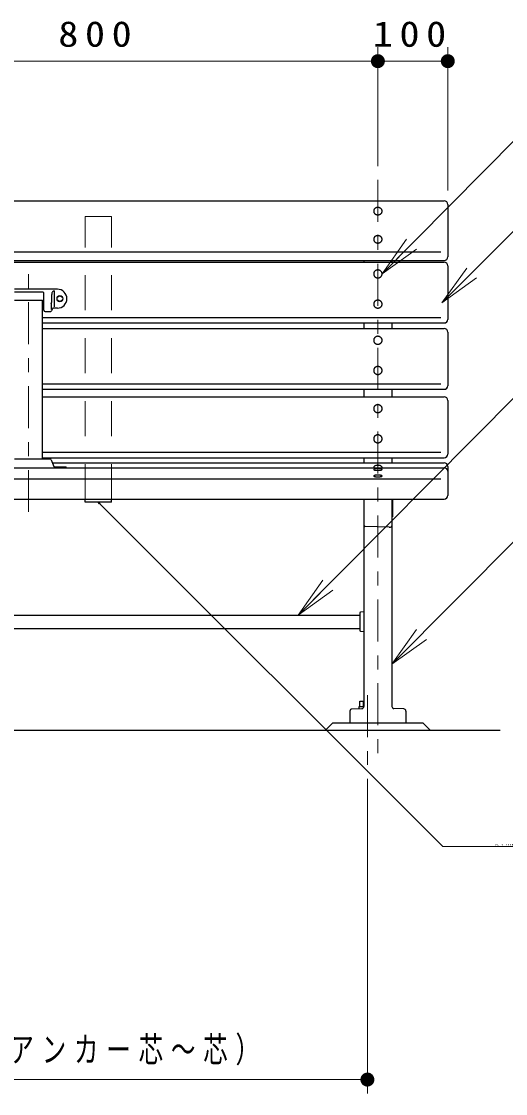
# Model space of a CAD drawing. Units: millimetres on the paper, scale 1:20. Extents: x -365 to 0, y 0 to 257.
# Drawn here: x -242.3 to -207.7, y 85.4 to 162.1 of the extents above; entities that cross this region are included whole.
import ezdxf

# ---------------------------------------------------------------- set-up
doc = ezdxf.new("R2010")
doc.units = ezdxf.units.MM
doc.linetypes.add('USER1', pattern=[4.5, 2.5, -2])
doc.linetypes.add('USER2', pattern=[6, 3, -1, 1, -1])
doc.layers.add('LY_1', color=7, linetype='Continuous', lineweight=25)
doc.styles.add('ＭＳ ゴシック', font='')
doc.styles.get('ＭＳ ゴシック').set_extended_font_data('MS Gothic')

# ---------------------------------------------------------------- blocks, each defined once
blk = doc.blocks.new('filled_dot')
at = {"color": 0, "linetype": 'Continuous', "lineweight": -2, "const_width": 1.25}
blk.add_lwpolyline([(-0.625, 0, 1), (0.625, 0, 1)], format="xyb", close=True, dxfattribs=at)

msp = doc.modelspace()

# ---------------------------------------------------------------- linework, layer by layer
at = {"layer": 'LY_1', "lineweight": 13}
for p, q in [((-216.846, 151.776), (-216.846, 160.276)), ((-211.846, 150.026), (-211.846, 160.276)), ((-256.846, 159.276), (-216.846, 159.276)), ((-216.846, 159.276), (-211.846, 159.276)), ((-216.546, 144.056), (-214.789, 146.539)), ((-216.546, 144.056), (-214.434, 146.187)), ((-214.079, 145.835), (-216.546, 144.056)), ((-212.259, 141.999), (-210.491, 144.474)), ((-212.259, 141.999), (-210.138, 144.12)), ((-209.784, 143.767), (-212.259, 141.999)), ((-222.547, 119.662), (-220.789, 122.143)), ((-222.547, 119.662), (-220.434, 121.791)), ((-220.079, 121.439), (-222.547, 119.662)), ((-215.846, 116.143), (-214.084, 118.622)), ((-215.846, 116.143), (-213.73, 118.269)), ((-213.375, 117.917), (-215.846, 116.143)), ((-217.596, 107.935), (-217.596, 85.435)), ((-217.596, 86.435), (-256.096, 86.435))]:
    msp.add_line(p, q, dxfattribs=at)
at = {"layer": 'LY_1', "linetype": 'USER2', "lineweight": 13}
for p, q in [((-216.846, 150.776), (-216.846, 108.845)), ((-241.846, 127.034), (-241.846, 144.56)), ((-217.596, 113.935), (-217.596, 108.935))]:
    msp.add_line(p, q, dxfattribs=at)
at = {"layer": 'LY_1'}
for p, q in [((-301.596, 149.276), (-212.096, 149.276)), ((-211.846, 149.026), (-211.846, 145.273)), ((-301.596, 145.023), (-212.096, 145.023)), ((-301.346, 145.637), (-212.346, 145.637)), ((-217.846, 145.023), (-217.846, 144.893)), ((-215.846, 145.023), (-215.846, 144.893)), ((-301.596, 144.893), (-212.096, 144.893)), ((-211.846, 144.643), (-211.846, 140.8)), ((-239.771, 142.962), (-242.846, 142.962)), ((-240.8, 142.754), (-242.846, 142.754)), ((-240.75, 141.462), (-240.75, 142.704)), ((-240.014, 142.85), (-240.014, 141.713)), ((-242.846, 142.192), (-240.846, 142.192)), ((-240.846, 130.822), (-240.846, 142.192)), ((-240.21, 141.937), (-240.21, 141.52)), ((-240.65, 141.362), (-240.293, 141.362)), ((-240.108, 141.599), (-240.205, 141.415)), ((-239.771, 141.612), (-240.086, 141.612)), ((-240.846, 140.94), (-212.346, 140.94)), ((-240.846, 140.55), (-212.096, 140.55)), ((-217.846, 140.55), (-217.846, 140.147)), ((-215.846, 140.55), (-215.846, 140.147)), ((-240.846, 140.147), (-212.096, 140.147)), ((-211.846, 139.897), (-211.846, 136.054)), ((-240.846, 136.194), (-212.346, 136.194)), ((-240.846, 135.804), (-212.096, 135.804)), ((-217.846, 135.804), (-217.846, 135.258)), ((-215.846, 135.804), (-215.846, 135.258)), ((-240.846, 135.258), (-212.096, 135.258)), ((-211.846, 135.008), (-211.846, 131.165)), ((-240.846, 131.305), (-212.346, 131.305)), ((-242.846, 130.822), (-240.302, 130.822)), ((-240.846, 130.915), (-212.096, 130.915)), ((-240.208, 130.757), (-240.027, 130.279)), ((-240.128, 130.545), (-212.096, 130.545)), ((-217.846, 130.915), (-217.846, 130.545)), ((-215.846, 130.915), (-215.846, 130.545)), ((-301.596, 130.189), (-212.096, 130.189)), ((-239.207, 130.247), (-239.98, 130.247)), ((-211.846, 130.295), (-211.846, 128.209)), ((-301.346, 129.398), (-212.346, 129.398)), ((-301.596, 127.959), (-212.096, 127.959)), ((-237.796, 127.734), (-237.796, 127.959)), ((-235.896, 127.734), (-237.796, 127.734)), ((-236.846, 127.734), (-236.74, 127.628)), ((-236.846, 127.734), (-236.722, 127.645)), ((-236.758, 127.61), (-236.846, 127.734)), ((-235.896, 127.734), (-235.896, 127.959)), ((-217.846, 127.959), (-217.846, 113.119)), ((-215.846, 127.959), (-215.846, 113.119)), ((-215.796, 127.959), (-215.796, 126.685)), ((-215.796, 126.685), (-215.846, 126.683)), ((-216.046, 125.935), (-217.75, 126.003)), ((-216.046, 125.935), (-215.942, 125.939)), ((-255.546, 119.662), (-218.146, 119.662)), ((-218.146, 119.815), (-218.146, 118.555)), ((-217.846, 119.891), (-218.101, 119.864)), ((-255.546, 118.707), (-218.146, 118.707)), ((-218.101, 118.505), (-217.846, 118.478)), ((-218.144, 113.11), (-218.144, 113.51)), ((-218.144, 113.51), (-217.846, 113.51)), ((-217.87, 113.11), (-217.87, 113.51)), ((-218.846, 112.79), (-218.846, 111.935)), ((-218.702, 112.94), (-217.99, 112.969)), ((-218.196, 112.961), (-218.196, 113.11)), ((-218.196, 113.11), (-217.846, 113.11)), ((-214.99, 112.94), (-215.702, 112.969)), ((-214.846, 112.79), (-214.846, 111.935)), ((-293.096, 111.435), (-208.096, 111.435)), ((-220.096, 111.934), (-220.596, 111.435)), ((-213.596, 111.935), (-220.096, 111.935)), ((-213.596, 111.935), (-213.096, 111.435))]:
    msp.add_line(p, q, dxfattribs=at)
at = {"layer": 'LY_1', "linetype": 'USER1', "lineweight": 13}
for p, q in [((-235.896, 148.155), (-237.796, 148.155)), ((-237.796, 127.959), (-237.796, 148.155)), ((-235.896, 127.959), (-235.896, 148.155))]:
    msp.add_line(p, q, dxfattribs=at)
at = {"layer": 'LY_1', "lineweight": 13}
for points in [[(-216.546, 144.056), (-206.88, 153.81), (-158.828, 153.81)], [(-212.259, 141.999), (-206.956, 147.302), (-167.936, 147.302)], [(-222.547, 119.662), (-206.88, 135.444), (-173.674, 135.444)], [(-236.846, 127.734), (-212.21, 103.098), (-206.905, 103.098)], [(-215.846, 116.143), (-206.777, 125.258), (-173.468, 125.258)]]:
    msp.add_lwpolyline(points, dxfattribs=at)
at = {"layer": 'LY_1'}
for points in [[(-216.546, 148.55), (-216.547, 148.573), (-216.55, 148.596), (-216.556, 148.619), (-216.564, 148.642), (-216.574, 148.663), (-216.586, 148.684), (-216.6, 148.704), (-216.616, 148.723), (-216.634, 148.74), (-216.653, 148.756), (-216.674, 148.77), (-216.696, 148.783), (-216.719, 148.793), (-216.743, 148.802), (-216.768, 148.809), (-216.794, 148.815), (-216.82, 148.818), (-216.846, 148.819), (-216.872, 148.818), (-216.898, 148.815), (-216.924, 148.809), (-216.949, 148.802), (-216.973, 148.793), (-216.996, 148.783), (-217.018, 148.77), (-217.039, 148.756), (-217.058, 148.74), (-217.076, 148.723), (-217.092, 148.704), (-217.106, 148.684), (-217.118, 148.663), (-217.128, 148.642), (-217.136, 148.619), (-217.141, 148.596), (-217.145, 148.573), (-217.146, 148.55), (-217.145, 148.526), (-217.141, 148.503), (-217.136, 148.48), (-217.128, 148.458), (-217.118, 148.436), (-217.106, 148.415), (-217.092, 148.395), (-217.076, 148.377), (-217.058, 148.36), (-217.039, 148.344), (-217.018, 148.329), (-216.996, 148.317), (-216.973, 148.306), (-216.949, 148.297), (-216.924, 148.29), (-216.898, 148.285), (-216.872, 148.282), (-216.846, 148.281), (-216.82, 148.282), (-216.794, 148.285), (-216.768, 148.29), (-216.743, 148.297), (-216.719, 148.306), (-216.696, 148.317), (-216.674, 148.329), (-216.653, 148.344), (-216.634, 148.36), (-216.616, 148.377), (-216.6, 148.395), (-216.586, 148.415), (-216.574, 148.436), (-216.564, 148.458), (-216.556, 148.48), (-216.55, 148.503), (-216.547, 148.526)], [(-216.546, 146.533), (-216.547, 146.557), (-216.55, 146.58), (-216.556, 146.603), (-216.564, 146.625), (-216.574, 146.647), (-216.586, 146.668), (-216.6, 146.687), (-216.616, 146.706), (-216.634, 146.723), (-216.653, 146.739), (-216.674, 146.753), (-216.696, 146.766), (-216.719, 146.777), (-216.743, 146.786), (-216.768, 146.793), (-216.794, 146.798), (-216.82, 146.801), (-216.846, 146.802), (-216.872, 146.801), (-216.898, 146.798), (-216.924, 146.793), (-216.949, 146.786), (-216.973, 146.777), (-216.996, 146.766), (-217.018, 146.753), (-217.039, 146.739), (-217.058, 146.723), (-217.076, 146.706), (-217.092, 146.687), (-217.106, 146.668), (-217.118, 146.647), (-217.128, 146.625), (-217.136, 146.603), (-217.141, 146.58), (-217.145, 146.557), (-217.146, 146.533), (-217.145, 146.51), (-217.141, 146.486), (-217.136, 146.464), (-217.128, 146.441), (-217.118, 146.419), (-217.106, 146.399), (-217.092, 146.379), (-217.076, 146.36), (-217.058, 146.343), (-217.039, 146.327), (-217.018, 146.313), (-216.996, 146.3), (-216.973, 146.289), (-216.949, 146.28), (-216.924, 146.273), (-216.898, 146.268), (-216.872, 146.265), (-216.846, 146.264), (-216.82, 146.265), (-216.794, 146.268), (-216.768, 146.273), (-216.743, 146.28), (-216.719, 146.289), (-216.696, 146.3), (-216.674, 146.313), (-216.653, 146.327), (-216.634, 146.343), (-216.616, 146.36), (-216.6, 146.379), (-216.586, 146.399), (-216.574, 146.419), (-216.564, 146.441), (-216.556, 146.464), (-216.55, 146.486), (-216.547, 146.51)], [(-216.546, 144.056), (-216.547, 144.081), (-216.55, 144.106), (-216.556, 144.13), (-216.564, 144.154), (-216.574, 144.178), (-216.586, 144.2), (-216.6, 144.221), (-216.616, 144.241), (-216.634, 144.259), (-216.653, 144.276), (-216.674, 144.292), (-216.696, 144.305), (-216.719, 144.317), (-216.743, 144.326), (-216.768, 144.334), (-216.794, 144.339), (-216.82, 144.343), (-216.846, 144.344), (-216.872, 144.343), (-216.898, 144.339), (-216.924, 144.334), (-216.949, 144.326), (-216.973, 144.317), (-216.996, 144.305), (-217.018, 144.292), (-217.039, 144.276), (-217.058, 144.259), (-217.076, 144.241), (-217.092, 144.221), (-217.106, 144.2), (-217.118, 144.178), (-217.128, 144.154), (-217.136, 144.13), (-217.141, 144.106), (-217.145, 144.081), (-217.146, 144.056), (-217.145, 144.031), (-217.141, 144.006), (-217.136, 143.982), (-217.128, 143.958), (-217.118, 143.934), (-217.106, 143.912), (-217.092, 143.891), (-217.076, 143.871), (-217.058, 143.853), (-217.039, 143.836), (-217.018, 143.82), (-216.996, 143.807), (-216.973, 143.795), (-216.949, 143.786), (-216.924, 143.778), (-216.898, 143.773), (-216.872, 143.769), (-216.846, 143.768), (-216.82, 143.769), (-216.794, 143.773), (-216.768, 143.778), (-216.743, 143.786), (-216.719, 143.795), (-216.696, 143.807), (-216.674, 143.82), (-216.653, 143.836), (-216.634, 143.853), (-216.616, 143.871), (-216.6, 143.891), (-216.586, 143.912), (-216.574, 143.934), (-216.564, 143.958), (-216.556, 143.982), (-216.55, 144.006), (-216.547, 144.031)], [(-216.546, 141.899), (-216.547, 141.924), (-216.55, 141.949), (-216.556, 141.973), (-216.564, 141.997), (-216.574, 142.02), (-216.586, 142.043), (-216.6, 142.064), (-216.616, 142.084), (-216.634, 142.102), (-216.653, 142.119), (-216.674, 142.134), (-216.696, 142.148), (-216.719, 142.159), (-216.743, 142.169), (-216.768, 142.177), (-216.794, 142.182), (-216.82, 142.185), (-216.846, 142.186), (-216.872, 142.185), (-216.898, 142.182), (-216.924, 142.177), (-216.949, 142.169), (-216.973, 142.159), (-216.996, 142.148), (-217.018, 142.134), (-217.039, 142.119), (-217.058, 142.102), (-217.076, 142.084), (-217.092, 142.064), (-217.106, 142.043), (-217.118, 142.02), (-217.128, 141.997), (-217.136, 141.973), (-217.141, 141.949), (-217.145, 141.924), (-217.146, 141.899), (-217.145, 141.874), (-217.141, 141.849), (-217.136, 141.824), (-217.128, 141.8), (-217.118, 141.777), (-217.106, 141.755), (-217.092, 141.734), (-217.076, 141.714), (-217.058, 141.695), (-217.039, 141.678), (-217.018, 141.663), (-216.996, 141.65), (-216.973, 141.638), (-216.949, 141.629), (-216.924, 141.621), (-216.898, 141.616), (-216.872, 141.612), (-216.846, 141.611), (-216.82, 141.612), (-216.794, 141.616), (-216.768, 141.621), (-216.743, 141.629), (-216.719, 141.638), (-216.696, 141.65), (-216.674, 141.663), (-216.653, 141.678), (-216.634, 141.695), (-216.616, 141.714), (-216.6, 141.734), (-216.586, 141.755), (-216.574, 141.777), (-216.564, 141.8), (-216.556, 141.824), (-216.55, 141.849), (-216.547, 141.874)], [(-216.546, 139.31), (-216.547, 139.335), (-216.55, 139.36), (-216.556, 139.385), (-216.564, 139.409), (-216.574, 139.432), (-216.586, 139.454), (-216.6, 139.475), (-216.616, 139.495), (-216.634, 139.514), (-216.653, 139.531), (-216.674, 139.546), (-216.696, 139.559), (-216.719, 139.571), (-216.743, 139.58), (-216.768, 139.588), (-216.794, 139.593), (-216.82, 139.597), (-216.846, 139.598), (-216.872, 139.597), (-216.898, 139.593), (-216.924, 139.588), (-216.949, 139.58), (-216.973, 139.571), (-216.996, 139.559), (-217.018, 139.546), (-217.039, 139.531), (-217.058, 139.514), (-217.076, 139.495), (-217.092, 139.475), (-217.106, 139.454), (-217.118, 139.432), (-217.128, 139.409), (-217.136, 139.385), (-217.141, 139.36), (-217.145, 139.335), (-217.146, 139.31), (-217.145, 139.285), (-217.141, 139.26), (-217.136, 139.236), (-217.128, 139.212), (-217.118, 139.189), (-217.106, 139.166), (-217.092, 139.145), (-217.076, 139.125), (-217.058, 139.107), (-217.039, 139.09), (-217.018, 139.075), (-216.996, 139.061), (-216.973, 139.05), (-216.949, 139.04), (-216.924, 139.032), (-216.898, 139.027), (-216.872, 139.024), (-216.846, 139.023), (-216.82, 139.024), (-216.794, 139.027), (-216.768, 139.032), (-216.743, 139.04), (-216.719, 139.05), (-216.696, 139.061), (-216.674, 139.075), (-216.653, 139.09), (-216.634, 139.107), (-216.616, 139.125), (-216.6, 139.145), (-216.586, 139.166), (-216.574, 139.189), (-216.564, 139.212), (-216.556, 139.236), (-216.55, 139.26), (-216.547, 139.285)], [(-216.546, 137.153), (-216.547, 137.178), (-216.55, 137.203), (-216.556, 137.227), (-216.564, 137.251), (-216.574, 137.275), (-216.586, 137.297), (-216.6, 137.318), (-216.616, 137.338), (-216.634, 137.356), (-216.653, 137.373), (-216.674, 137.389), (-216.696, 137.402), (-216.719, 137.414), (-216.743, 137.423), (-216.768, 137.431), (-216.794, 137.436), (-216.82, 137.439), (-216.846, 137.441), (-216.872, 137.439), (-216.898, 137.436), (-216.924, 137.431), (-216.949, 137.423), (-216.973, 137.414), (-216.996, 137.402), (-217.018, 137.389), (-217.039, 137.373), (-217.058, 137.356), (-217.076, 137.338), (-217.092, 137.318), (-217.106, 137.297), (-217.118, 137.275), (-217.128, 137.251), (-217.136, 137.227), (-217.141, 137.203), (-217.145, 137.178), (-217.146, 137.153), (-217.145, 137.128), (-217.141, 137.103), (-217.136, 137.079), (-217.128, 137.055), (-217.118, 137.031), (-217.106, 137.009), (-217.092, 136.988), (-217.076, 136.968), (-217.058, 136.95), (-217.039, 136.933), (-217.018, 136.917), (-216.996, 136.904), (-216.973, 136.892), (-216.949, 136.883), (-216.924, 136.875), (-216.898, 136.87), (-216.872, 136.866), (-216.846, 136.865), (-216.82, 136.866), (-216.794, 136.87), (-216.768, 136.875), (-216.743, 136.883), (-216.719, 136.892), (-216.696, 136.904), (-216.674, 136.917), (-216.653, 136.933), (-216.634, 136.95), (-216.616, 136.968), (-216.6, 136.988), (-216.586, 137.009), (-216.574, 137.031), (-216.564, 137.055), (-216.556, 137.079), (-216.55, 137.103), (-216.547, 137.128)], [(-216.546, 134.421), (-216.547, 134.446), (-216.55, 134.47), (-216.556, 134.495), (-216.564, 134.519), (-216.574, 134.542), (-216.586, 134.564), (-216.6, 134.585), (-216.616, 134.605), (-216.634, 134.624), (-216.653, 134.641), (-216.674, 134.656), (-216.696, 134.67), (-216.719, 134.681), (-216.743, 134.691), (-216.768, 134.698), (-216.794, 134.704), (-216.82, 134.707), (-216.846, 134.708), (-216.872, 134.707), (-216.898, 134.704), (-216.924, 134.698), (-216.949, 134.691), (-216.973, 134.681), (-216.996, 134.67), (-217.018, 134.656), (-217.039, 134.641), (-217.058, 134.624), (-217.076, 134.605), (-217.092, 134.585), (-217.106, 134.564), (-217.118, 134.542), (-217.128, 134.519), (-217.136, 134.495), (-217.141, 134.47), (-217.145, 134.446), (-217.146, 134.421), (-217.145, 134.395), (-217.141, 134.371), (-217.136, 134.346), (-217.128, 134.322), (-217.118, 134.299), (-217.106, 134.277), (-217.092, 134.256), (-217.076, 134.236), (-217.058, 134.217), (-217.039, 134.2), (-217.018, 134.185), (-216.996, 134.171), (-216.973, 134.16), (-216.949, 134.15), (-216.924, 134.143), (-216.898, 134.137), (-216.872, 134.134), (-216.846, 134.133), (-216.82, 134.134), (-216.794, 134.137), (-216.768, 134.143), (-216.743, 134.15), (-216.719, 134.16), (-216.696, 134.171), (-216.674, 134.185), (-216.653, 134.2), (-216.634, 134.217), (-216.616, 134.236), (-216.6, 134.256), (-216.586, 134.277), (-216.574, 134.299), (-216.564, 134.322), (-216.556, 134.346), (-216.55, 134.371), (-216.547, 134.395)], [(-216.546, 132.263), (-216.547, 132.288), (-216.55, 132.313), (-216.556, 132.338), (-216.564, 132.362), (-216.574, 132.385), (-216.586, 132.407), (-216.6, 132.428), (-216.616, 132.448), (-216.634, 132.467), (-216.653, 132.484), (-216.674, 132.499), (-216.696, 132.512), (-216.719, 132.524), (-216.743, 132.534), (-216.768, 132.541), (-216.794, 132.547), (-216.82, 132.55), (-216.846, 132.551), (-216.872, 132.55), (-216.898, 132.547), (-216.924, 132.541), (-216.949, 132.534), (-216.973, 132.524), (-216.996, 132.512), (-217.018, 132.499), (-217.039, 132.484), (-217.058, 132.467), (-217.076, 132.448), (-217.092, 132.428), (-217.106, 132.407), (-217.118, 132.385), (-217.128, 132.362), (-217.136, 132.338), (-217.141, 132.313), (-217.145, 132.288), (-217.146, 132.263), (-217.145, 132.238), (-217.141, 132.213), (-217.136, 132.189), (-217.128, 132.165), (-217.118, 132.142), (-217.106, 132.119), (-217.092, 132.098), (-217.076, 132.078), (-217.058, 132.06), (-217.039, 132.043), (-217.018, 132.028), (-216.996, 132.014), (-216.973, 132.003), (-216.949, 131.993), (-216.924, 131.985), (-216.898, 131.98), (-216.872, 131.977), (-216.846, 131.976), (-216.82, 131.977), (-216.794, 131.98), (-216.768, 131.985), (-216.743, 131.993), (-216.719, 132.003), (-216.696, 132.014), (-216.674, 132.028), (-216.653, 132.043), (-216.634, 132.06), (-216.616, 132.078), (-216.6, 132.098), (-216.586, 132.119), (-216.574, 132.142), (-216.564, 132.165), (-216.556, 132.189), (-216.55, 132.213), (-216.547, 132.238)], [(-216.546, 130.074), (-216.547, 130.079), (-216.55, 130.085), (-216.556, 130.09), (-216.564, 130.095), (-216.574, 130.1), (-216.586, 130.105), (-216.6, 130.11), (-216.616, 130.114), (-216.634, 130.118), (-216.653, 130.122), (-216.674, 130.125), (-216.696, 130.128), (-216.719, 130.13), (-216.743, 130.132), (-216.768, 130.134), (-216.794, 130.135), (-216.82, 130.136), (-216.846, 130.136), (-216.872, 130.136), (-216.898, 130.135), (-216.924, 130.134), (-216.949, 130.132), (-216.973, 130.13), (-216.996, 130.128), (-217.018, 130.125), (-217.039, 130.122), (-217.058, 130.118), (-217.076, 130.114), (-217.092, 130.11), (-217.106, 130.105), (-217.118, 130.1), (-217.128, 130.095), (-217.136, 130.09), (-217.141, 130.085), (-217.145, 130.079), (-217.146, 130.074), (-217.145, 130.068), (-217.141, 130.063), (-217.136, 130.058), (-217.128, 130.052), (-217.118, 130.047), (-217.106, 130.043), (-217.092, 130.038), (-217.076, 130.034), (-217.058, 130.03), (-217.039, 130.026), (-217.018, 130.023), (-216.996, 130.02), (-216.973, 130.017), (-216.949, 130.015), (-216.924, 130.013), (-216.898, 130.012), (-216.872, 130.012), (-216.846, 130.011), (-216.82, 130.012), (-216.794, 130.012), (-216.768, 130.013), (-216.743, 130.015), (-216.719, 130.017), (-216.696, 130.02), (-216.674, 130.023), (-216.653, 130.026), (-216.634, 130.03), (-216.616, 130.034), (-216.6, 130.038), (-216.586, 130.043), (-216.574, 130.047), (-216.564, 130.052), (-216.556, 130.058), (-216.55, 130.063), (-216.547, 130.068)], [(-216.546, 129.606), (-216.547, 129.611), (-216.55, 129.617), (-216.556, 129.622), (-216.564, 129.627), (-216.574, 129.632), (-216.586, 129.637), (-216.6, 129.642), (-216.616, 129.646), (-216.634, 129.65), (-216.653, 129.654), (-216.674, 129.657), (-216.696, 129.66), (-216.719, 129.662), (-216.743, 129.665), (-216.768, 129.666), (-216.794, 129.667), (-216.82, 129.668), (-216.846, 129.668), (-216.872, 129.668), (-216.898, 129.667), (-216.924, 129.666), (-216.949, 129.665), (-216.973, 129.662), (-216.996, 129.66), (-217.018, 129.657), (-217.039, 129.654), (-217.058, 129.65), (-217.076, 129.646), (-217.092, 129.642), (-217.106, 129.637), (-217.118, 129.632), (-217.128, 129.627), (-217.136, 129.622), (-217.141, 129.617), (-217.145, 129.611), (-217.146, 129.606), (-217.145, 129.6), (-217.141, 129.595), (-217.136, 129.59), (-217.128, 129.585), (-217.118, 129.58), (-217.106, 129.575), (-217.092, 129.57), (-217.076, 129.566), (-217.058, 129.562), (-217.039, 129.558), (-217.018, 129.555), (-216.996, 129.552), (-216.973, 129.549), (-216.949, 129.547), (-216.924, 129.546), (-216.898, 129.545), (-216.872, 129.544), (-216.846, 129.544), (-216.82, 129.544), (-216.794, 129.545), (-216.768, 129.546), (-216.743, 129.547), (-216.719, 129.549), (-216.696, 129.552), (-216.674, 129.555), (-216.653, 129.558), (-216.634, 129.562), (-216.616, 129.566), (-216.6, 129.57), (-216.586, 129.575), (-216.574, 129.58), (-216.564, 129.585), (-216.556, 129.59), (-216.55, 129.595), (-216.547, 129.6)]]:
    msp.add_lwpolyline(points, close=True, dxfattribs=at)
msp.add_lwpolyline([(-216.552, 130.189), (-216.547, 130.209), (-216.547, 130.23), (-216.552, 130.251), (-216.564, 130.271), (-216.58, 130.29), (-216.601, 130.308), (-216.627, 130.324), (-216.658, 130.339), (-216.691, 130.351), (-216.728, 130.36), (-216.766, 130.367), (-216.807, 130.371), (-216.847, 130.373), (-216.888, 130.371), (-216.929, 130.367), (-216.967, 130.36), (-217.003, 130.35), (-217.037, 130.338), (-217.067, 130.323), (-217.092, 130.307), (-217.113, 130.289), (-217.129, 130.27), (-217.14, 130.249), (-217.145, 130.229), (-217.145, 130.209), (-217.14, 130.189)], dxfattribs=at)
at = {"layer": 'LY_1', "lineweight": 13}
msp.add_circle((-239.596, 142.287), 0.225, dxfattribs=at)
at = {"layer": 'LY_1'}
msp.add_circle((-239.596, 142.287), 0.2, dxfattribs=at)
for centre, radius, start, end in [((-212.096, 149.026), 0.25, 0, 89.99998), ((-212.096, 145.273), 0.25, 270.00002, 0), ((-212.096, 144.643), 0.25, 0, 89.99998), ((-240.8, 142.704), 0.05, 360, 90), ((-239.771, 142.287), 0.675, 270, 90), ((-240.65, 141.462), 0.1, 180, 270), ((-240.293, 141.462), 0.1, 270, 332.13251), ((-240.086, 141.587), 0.025, 90, 152.13251), ((-212.096, 140.8), 0.25, 270.00002, 0), ((-212.096, 139.897), 0.25, 0, 89.99998), ((-212.096, 136.054), 0.25, 270.00002, 0), ((-212.096, 135.008), 0.25, 0, 89.99998), ((-212.096, 131.165), 0.25, 270.00002, 0), ((-240.302, 130.722), 0.1, 20.79686, 90), ((-212.096, 130.295), 0.25, 0, 89.99998), ((-239.98, 130.297), 0.05, 200.79686, 270), ((-239.207, 130.147), 0.1, 24.77016, 90), ((-212.096, 129.939), 0.25, 0, 89.99998), ((-212.096, 128.209), 0.25, 270.00002, 0), ((-217.746, 126.103), 0.1, 180, 267.70943), ((-215.946, 126.039), 0.1, 272.29064, 0.00004), ((-218.096, 119.815), 0.05, 96.00898, 179.99996), ((-218.096, 118.555), 0.05, 179.99996, 263.99096), ((-218.696, 112.79), 0.15, 92.29005, 179.99996), ((-217.996, 113.119), 0.15, 272.28999, 0), ((-215.696, 113.119), 0.15, 179.99996, 267.70997), ((-214.996, 112.79), 0.15, 0, 87.70991)]:
    msp.add_arc(centre, radius, start, end, dxfattribs=at)
msp.add_open_spline([(-240.014, 142.85), (-240.036, 142.84), (-240.058, 142.83), (-240.077, 142.816), (-240.096, 142.802), (-240.115, 142.786), (-240.129, 142.767), (-240.143, 142.748), (-240.154, 142.726), (-240.162, 142.704), (-240.17, 142.681), (-240.174, 142.657), (-240.177, 142.634), (-240.181, 142.61), (-240.183, 142.586), (-240.185, 142.562), (-240.187, 142.538), (-240.188, 142.515), (-240.19, 142.491), (-240.191, 142.467), (-240.193, 142.443), (-240.194, 142.419), (-240.195, 142.395), (-240.196, 142.371), (-240.197, 142.347), (-240.198, 142.323), (-240.199, 142.299), (-240.2, 142.275), (-240.201, 142.252), (-240.202, 142.228), (-240.202, 142.204), (-240.203, 142.18), (-240.204, 142.156), (-240.204, 142.132), (-240.205, 142.108), (-240.206, 142.084), (-240.206, 142.06), (-240.207, 142.036), (-240.207, 142.012), (-240.208, 141.988), (-240.208, 141.964), (-240.209, 141.925), (-240.209, 141.917), (-240.21, 141.908), (-240.21, 141.922), (-240.21, 141.937)], degree=3, knots=[0, 0, 0, 0, 1, 1, 1, 2, 2, 2, 3, 3, 3, 4, 4, 4, 5, 5, 5, 6, 6, 6, 7, 7, 7, 8, 8, 8, 9, 9, 9, 10, 10, 10, 11, 11, 11, 12, 12, 12, 13, 13, 13, 14, 14, 14, 15, 15, 15, 15], dxfattribs=at)

# ---------------------------------------------------------------- block references
at = {"layer": 'LY_1', "lineweight": 13, "xscale": 0.4, "yscale": 0.4}
msp.add_blockref('filled_dot', (-216.846, 159.276), dxfattribs=at)
at = {"layer": 'LY_1', "lineweight": 13, "xscale": 0.4, "yscale": 0.4, "rotation": 180}
for p in [(-216.846, 159.276), (-211.846, 159.276), (-217.596, 86.435)]:
    msp.add_blockref('filled_dot', p, dxfattribs=at)

# ---------------------------------------------------------------- texts
at = {"layer": 'LY_1', "style": 'ＭＳ ゴシック'}
for s, insert, char_height, attachment_point in [('\\T1.33;\\W1.15;800', (-236.846, 160.276), 1.833, 8), ('\\T1.33;\\W1.15;100', (-214.346, 160.276), 1.833, 8), ('\\T1.5;\\W1.3;PL-4.5X38w', (-208.431, 103.231), 0.11, 4), ('\\T1.32;\\W0.7;770（アンカー芯～芯）', (-236.846, 87.435), 1.833, 8)]:
    msp.add_mtext(s, dxfattribs=dict(at, insert=insert, char_height=char_height, attachment_point=attachment_point))

doc.saveas('drawing.dxf')
